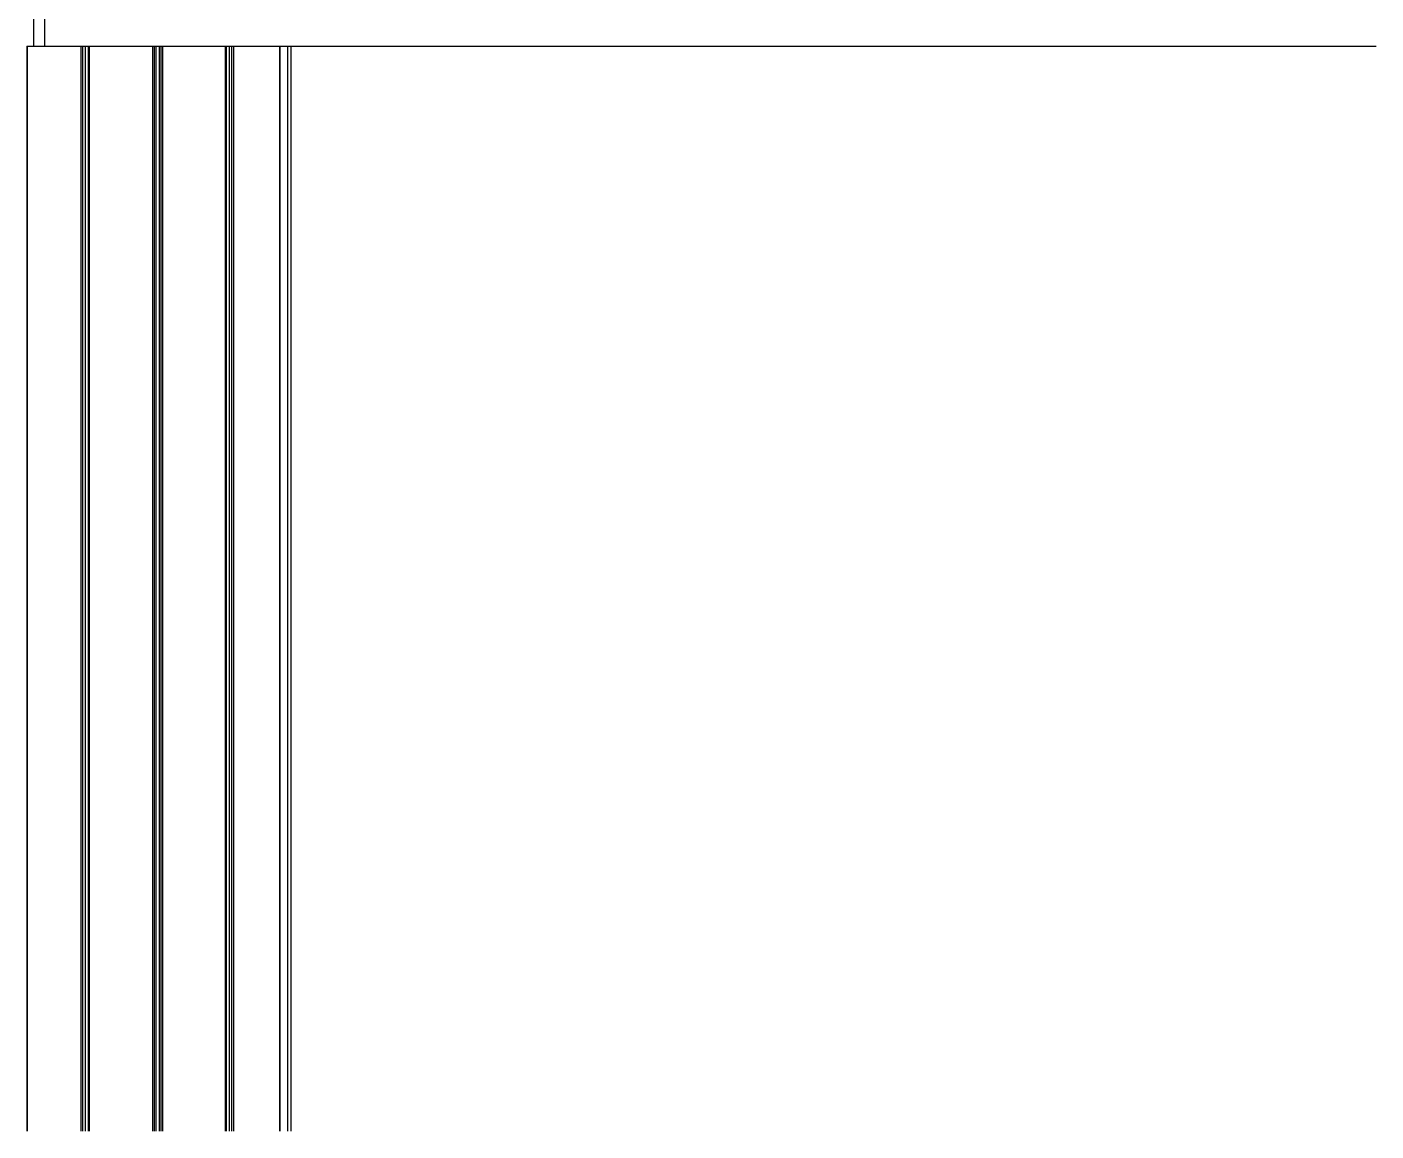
# Model space of a CAD drawing. Header units: millimetres. Extents: x 150937 to 394412, y 327166 to 584759.
# Drawn here: x 198474 to 199096, y 407873 to 408382 of the extents above; entities that cross this region are included whole.
import ezdxf

# ---------------------------------------------------------------- set-up
doc = ezdxf.new("R2010")
doc.units = ezdxf.units.MM

# ---------------------------------------------------------------- blocks, each defined once
blk = doc.blocks.new('c2drumleft')
for p, q in [((-117.12, 382.88), (-117.12, 0)), ((-112.12, 382.88), (-112.12, 0)), ((-120.12, 0), (-120.12, -500)), ((-120, 0), (-120, -500)), ((-117.12, 0), (501.68, 0)), ((0, 0), (0, -500))]:
    blk.add_line(p, q)
at = {"color": 7, "linetype": 'Continuous', "lineweight": 25}
for p, q in [((-120.12, 0), (-120.12, -500)), ((-120.12, 0), (-95.35, 0)), ((-95.35, 0), (-95.35, -500)), ((-94.46, 0), (-94.46, -500)), ((-93.29, 0), (-93.29, -500)), ((-91.94, 0), (-91.94, -500)), ((-91.93, 0), (-91.93, -500)), ((-91.44, 0), (-91.44, -500)), ((-62.3, 0), (-62.3, -500)), ((-61.48, 0), (-61.48, -500)), ((-60.77, 0), (-60.77, -500)), ((-59.17, 0), (-59.17, -500)), ((-58.47, 0), (-58.47, -500)), ((-57.65, 0), (-57.65, -500)), ((-28.83, 0), (-28.83, -500)), ((-28.34, 0), (-28.34, -500)), ((-28.32, 0), (-28.32, -500)), ((-26.97, 0), (-26.97, -500)), ((-25.8, 0), (-25.8, -500)), ((-24.91, 0), (-24.91, -500)), ((-3.79, 0), (-3.79, -500)), ((-3.46, -500), (-3.46, 0)), ((1.68, -500), (1.68, 0)), ((1.68, -500), (1.68, 0))]:
    blk.add_line(p, q, dxfattribs=at)

msp = doc.modelspace()

# ---------------------------------------------------------------- block references
msp.add_blockref('c2drumleft', (198594.179, 408372.799))

doc.saveas('drawing.dxf')
